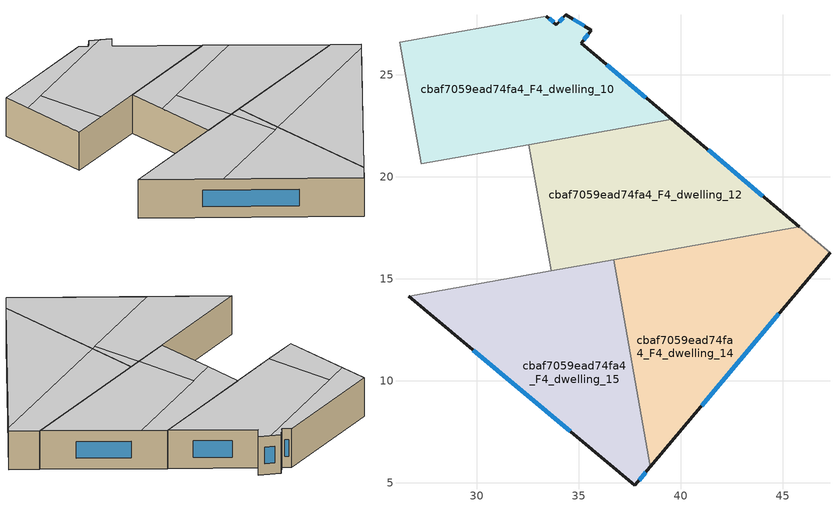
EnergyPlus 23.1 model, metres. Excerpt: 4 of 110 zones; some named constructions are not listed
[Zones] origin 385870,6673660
cbaf7059ead74fa4_F4_dwelling_10
 floor to cbaf7059ead74fa4_F3_dwelling_10 (EU_floor_Construction): 35.61,27.18 35.11,26.56 39.54,22.83 27.27,20.65 26.21,26.61 33.41,27.89 33.9,27.47 34.37,27.95 z12
 wall outside (EU_wall_Construction): 39.54,22.83 35.11,26.56 35.61,27.18 34.37,27.95 33.9,27.47 33.41,27.89 z12:15
 wall to cbaf7059ead74fa4_F4_dwelling_11 (EU_wall_Construction): 33.41,27.89 26.21,26.61 27.27,20.65 z12:15
 wall to cbaf7059ead74fa4_F4_dwelling_12 (EU_wall_Construction): 32.54,21.59 39.54,22.83 z12:15
 wall to cbaf7059ead74fa4_F4_dwelling_13 (EU_wall_Construction): 27.27,20.65 32.54,21.59 z12:15
 window (EU_Window_Construction): 38.28,23.89 36.38,25.49 / 33.76,27.59 33.55,27.77 / 34.24,27.81 34.04,27.61 / 35.26,27.4 34.73,27.73 / 35.25,26.73 35.47,27 z12.86:14.14
 ceiling to cbaf7059ead74fa4_F5_dwelling_10 (EU_floor_Construction): 39.54,22.83 35.11,26.56 35.61,27.18 34.96,27.58 28.04,25.33 29.44,21.04 z15
 ceiling to cbaf7059ead74fa4_F5_dwelling_8 (EU_floor_Construction): 34.96,27.58 34.37,27.95 33.9,27.47 33.41,27.89 26.21,26.61 26.53,24.84 z15
 ceiling to cbaf7059ead74fa4_F5_dwelling_11 (EU_floor_Construction): 29.44,21.04 28.04,25.33 26.53,24.84 27.27,20.65 z15
cbaf7059ead74fa4_F4_dwelling_12
 floor to cbaf7059ead74fa4_F3_dwelling_12 (EU_floor_Construction): 45.81,17.56 33.64,15.4 32.54,21.59 39.54,22.83 z12
 wall outside (EU_wall_Construction): 45.81,17.56 39.54,22.83 z12:15
 wall to cbaf7059ead74fa4_F4_dwelling_13 (EU_wall_Construction): 32.54,21.59 33.64,15.4 z12:15
 wall to cbaf7059ead74fa4_F4_dwelling_14 (EU_wall_Construction): 36.71,15.94 45.81,17.56 z12:15
 wall to cbaf7059ead74fa4_F4_dwelling_15 (EU_wall_Construction): 33.64,15.4 36.71,15.94 z12:15
 window (EU_Window_Construction): 44.02,19.06 41.33,21.32 z12.86:14.14
 ceiling to cbaf7059ead74fa4_F5_dwelling_12 (EU_floor_Construction): 45.81,17.56 40.83,21.75 34.66,19.74 35.95,15.81 z15
 ceiling to cbaf7059ead74fa4_F5_dwelling_10 (EU_floor_Construction): 40.83,21.75 39.54,22.83 32.54,21.59 32.97,19.18 z15
 ceiling to cbaf7059ead74fa4_F5_dwelling_13 (EU_floor_Construction): 35.95,15.81 34.67,19.74 32.97,19.18 33.64,15.4 z15
cbaf7059ead74fa4_F4_dwelling_14
 floor to cbaf7059ead74fa4_F3_dwelling_14 (EU_floor_Construction): 47.31,16.29 38.51,5.79 36.71,15.94 45.81,17.56 z12
 wall outside (EU_wall_Construction): 38.51,5.79 47.31,16.29 z12:15
 wall adiabatic (EU_wall_Construction): 47.31,16.29 45.81,17.56 z12:15
 wall to cbaf7059ead74fa4_F4_dwelling_15 (EU_wall_Construction): 36.71,15.94 38.51,5.79 z12:15
 window (EU_Window_Construction): 41.02,8.79 44.8,13.29 z12.86:14.14
 ceiling to cbaf7059ead74fa4_F5_dwelling_14 (EU_floor_Construction): 38.51,5.79 47.03,15.96 37.27,12.78 z15
 ceiling to cbaf7059ead74fa4_F5_dwelling_12 (EU_floor_Construction): 47.03,15.96 47.31,16.29 45.81,17.56 36.71,15.94 37.27,12.78 z15
cbaf7059ead74fa4_F4_dwelling_15
 floor to cbaf7059ead74fa4_F3_dwelling_15 (EU_floor_Construction): 36.71,15.94 38.51,5.79 37.75,4.88 26.66,14.16 z12
 wall outside (EU_wall_Construction): 26.66,14.16 37.75,4.88 38.51,5.79 z12:15
 wall to cbaf7059ead74fa4_F4_dwelling_13 (EU_wall_Construction): 33.64,15.4 26.66,14.16 z12:15
 window (EU_Window_Construction): 37.97,5.14 38.29,5.53 / 29.83,11.51 34.58,7.54 z12.86:14.14
 ceiling to cbaf7059ead74fa4_F5_dwelling_13 (EU_floor_Construction): 36.97,12.68 35.95,15.81 26.66,14.16 30.83,10.68 z15
 ceiling to cbaf7059ead74fa4_F5_dwelling_14 (EU_floor_Construction): 37.75,4.88 38.51,5.79 37.27,12.78 30.83,10.68 z15
 ceiling to cbaf7059ead74fa4_F5_dwelling_12 (EU_floor_Construction): 37.27,12.78 36.71,15.94 35.95,15.81 36.97,12.68 z15
[SCHEDULE:FILE] Column Number=1; Rows to Skip at Top=0; Number of Hours of Data=8760; Column Separator=Comma; Interpolate to Timestep=No; Minutes per Item=60; Adjust Schedule for Daylight Savings=Yes
Name | File
EU_Step8_GainSchedule_cbaf7059ead74fa4_F1_dwelling_14_f000 | ../../schedules/cbaf7059ead74fa4/cbaf7059ead74fa4_F1_dwelling_14_f000_gain.csv
EU_Step8_GainSchedule_cbaf7059ead74fa4_F1_dwelling_15_f000 | ../../schedules/cbaf7059ead74fa4/cbaf7059ead74fa4_F1_dwelling_15_f000_gain.csv
EU_Step8_GainSchedule_cbaf7059ead74fa4_F3_dwelling_15_f000 | ../../schedules/cbaf7059ead74fa4/cbaf7059ead74fa4_F3_dwelling_15_f000_gain.csv
EU_Step8_GainSchedule_cbaf7059ead74fa4_F5_dwelling_5_f000 | ../../schedules/cbaf7059ead74fa4/cbaf7059ead74fa4_F5_dwelling_5_f000_gain.csv
EU_Step8_GainSchedule_cbaf7059ead74fa4_F5_dwelling_6_f000 | ../../schedules/cbaf7059ead74fa4/cbaf7059ead74fa4_F5_dwelling_6_f000_gain.csv
EU_Step8_GainSchedule_cbaf7059ead74fa4_F5_dwelling_7_f000 | ../../schedules/cbaf7059ead74fa4/cbaf7059ead74fa4_F5_dwelling_7_f000_gain.csv
EU_Step8_GainSchedule_cbaf7059ead74fa4_F5_dwelling_8_f000 | ../../schedules/cbaf7059ead74fa4/cbaf7059ead74fa4_F5_dwelling_8_f000_gain.csv
EU_Step8_GainSchedule_cbaf7059ead74fa4_F5_dwelling_9_f000 | ../../schedules/cbaf7059ead74fa4/cbaf7059ead74fa4_F5_dwelling_9_f000_gain.csv
EU_Step8_GainSchedule_cbaf7059ead74fa4_F5_dwelling_10_f000 | ../../schedules/cbaf7059ead74fa4/cbaf7059ead74fa4_F5_dwelling_10_f000_gain.csv
EU_Step8_GainSchedule_cbaf7059ead74fa4_F5_dwelling_11_f000 | ../../schedules/cbaf7059ead74fa4/cbaf7059ead74fa4_F5_dwelling_11_f000_gain.csv
EU_Step8_GainSchedule_cbaf7059ead74fa4_F5_dwelling_12_f000 | ../../schedules/cbaf7059ead74fa4/cbaf7059ead74fa4_F5_dwelling_12_f000_gain.csv
EU_Step8_GainSchedule_cbaf7059ead74fa4_F5_dwelling_13_f000 | ../../schedules/cbaf7059ead74fa4/cbaf7059ead74fa4_F5_dwelling_13_f000_gain.csv
EU_Step8_GainSchedule_cbaf7059ead74fa4_F5_dwelling_14_f000 | ../../schedules/cbaf7059ead74fa4/cbaf7059ead74fa4_F5_dwelling_14_f000_gain.csv
EU_Step8_GainSchedule_cbaf7059ead74fa4_F6_dwelling_0_f000 | ../../schedules/cbaf7059ead74fa4/cbaf7059ead74fa4_F6_dwelling_0_f000_gain.csv
EU_Step8_GainSchedule_cbaf7059ead74fa4_F6_dwelling_1_f000 | ../../schedules/cbaf7059ead74fa4/cbaf7059ead74fa4_F6_dwelling_1_f000_gain.csv
EU_Step8_GainSchedule_cbaf7059ead74fa4_F6_dwelling_2_f000 | ../../schedules/cbaf7059ead74fa4/cbaf7059ead74fa4_F6_dwelling_2_f000_gain.csv
EU_Step8_GainSchedule_cbaf7059ead74fa4_F6_dwelling_3_f000 | ../../schedules/cbaf7059ead74fa4/cbaf7059ead74fa4_F6_dwelling_3_f000_gain.csv
EU_Step8_GainSchedule_cbaf7059ead74fa4_F6_dwelling_4_f000 | ../../schedules/cbaf7059ead74fa4/cbaf7059ead74fa4_F6_dwelling_4_f000_gain.csv
EU_Step8_GainSchedule_cbaf7059ead74fa4_F6_dwelling_5_f000 | ../../schedules/cbaf7059ead74fa4/cbaf7059ead74fa4_F6_dwelling_5_f000_gain.csv
EU_Step8_GainSchedule_cbaf7059ead74fa4_F6_dwelling_6_f000 | ../../schedules/cbaf7059ead74fa4/cbaf7059ead74fa4_F6_dwelling_6_f000_gain.csv
EU_Step8_GainSchedule_cbaf7059ead74fa4_F6_dwelling_7_f000 | ../../schedules/cbaf7059ead74fa4/cbaf7059ead74fa4_F6_dwelling_7_f000_gain.csv
EU_Step8_GainSchedule_cbaf7059ead74fa4_F6_dwelling_8_f000 | ../../schedules/cbaf7059ead74fa4/cbaf7059ead74fa4_F6_dwelling_8_f000_gain.csv
EU_Step8_GainSchedule_cbaf7059ead74fa4_F6_dwelling_9_f000 | ../../schedules/cbaf7059ead74fa4/cbaf7059ead74fa4_F6_dwelling_9_f000_gain.csv
EU_Step8_GainSchedule_cbaf7059ead74fa4_F6_dwelling_10_f000 | ../../schedules/cbaf7059ead74fa4/cbaf7059ead74fa4_F6_dwelling_10_f000_gain.csv
EU_Step8_GainSchedule_cbaf7059ead74fa4_F6_dwelling_11_f000 | ../../schedules/cbaf7059ead74fa4/cbaf7059ead74fa4_F6_dwelling_11_f000_gain.csv
EU_Step8_GainSchedule_cbaf7059ead74fa4_F6_dwelling_12_f000 | ../../schedules/cbaf7059ead74fa4/cbaf7059ead74fa4_F6_dwelling_12_f000_gain.csv
EU_Step8_GainSchedule_cbaf7059ead74fa4_F6_dwelling_13_f000 | ../../schedules/cbaf7059ead74fa4/cbaf7059ead74fa4_F6_dwelling_13_f000_gain.csv
EU_Step8_GainSchedule_cbaf7059ead74fa4_F6_dwelling_14_f000 | ../../schedules/cbaf7059ead74fa4/cbaf7059ead74fa4_F6_dwelling_14_f000_gain.csv
